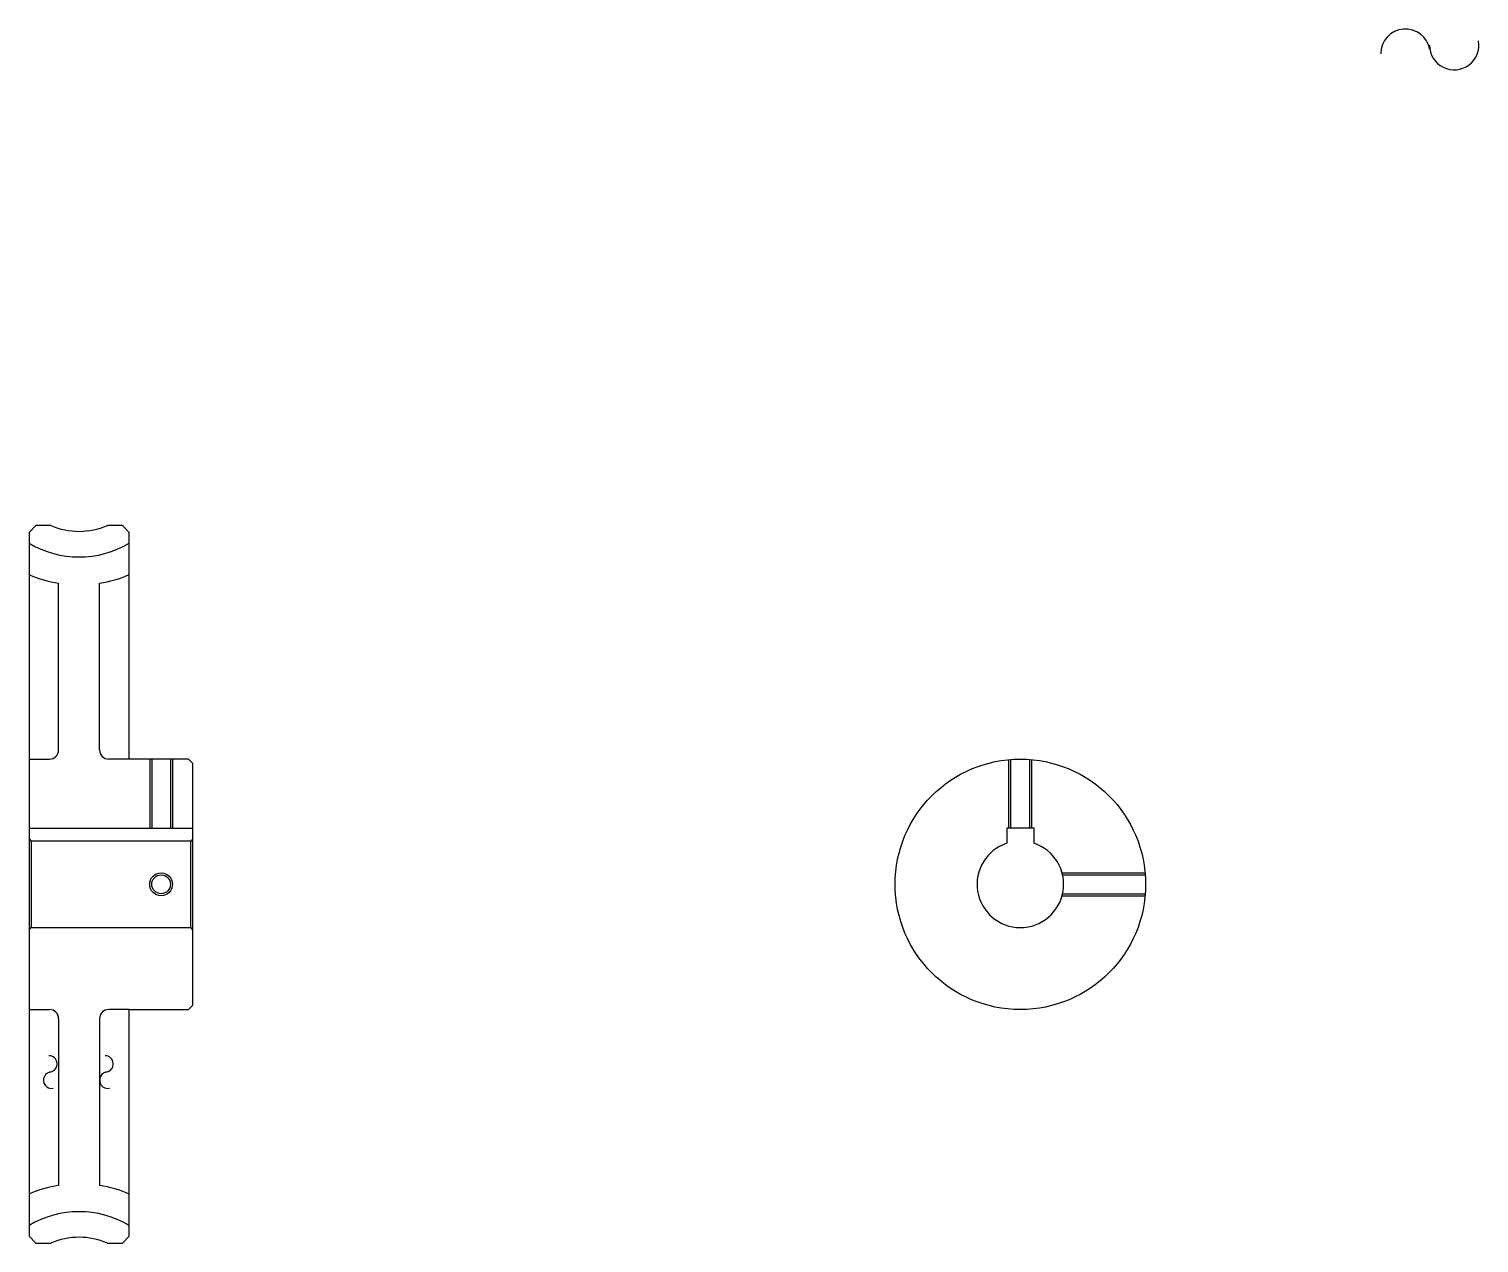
# Model space of a CAD drawing. Header units: metres. Extents: x 132 to 450, y 77 to 344.
import ezdxf

# ---------------------------------------------------------------- set-up
doc = ezdxf.new("R2010")
doc.units = ezdxf.units.M

msp = doc.modelspace()

# ---------------------------------------------------------------- linework, layer by layer
at = {"color": 4}
for p, q in [((138.357147, 185.553574), (138.357147, 222.150604)), ((147.357147, 185.553574), (147.357147, 222.150604)), ((153.857147, 183.553574), (149.357147, 183.553574)), ((131.857147, 168.353577), (167.857147, 168.353577)), ((167.857147, 166.053574), (167.357147, 165.553574)), ((131.857147, 146.053574), (132.357147, 146.553574)), ((167.857147, 146.053574), (167.357147, 146.553574)), ((153.857147, 128.553574), (149.357147, 128.553574)), ((138.357147, 126.553574), (138.357147, 89.956543)), ((147.357147, 126.553574), (147.357147, 89.956543))]:
    msp.add_line(p, q, dxfattribs=at)
for points in [[(136.657349, 234.803574), (133.357147, 234.803574), (131.857147, 233.303574), (131.857147, 146.053574)], [(149.056946, 77.303574), (152.357147, 77.303574), (153.857147, 78.803574), (153.857147, 128.553574), (166.857147, 128.553574), (167.857147, 129.553574), (167.857147, 182.553574), (166.857147, 183.553574), (153.857147, 183.553574), (153.857147, 233.303574), (152.357147, 234.803574), (149.056946, 234.803574)], [(131.857147, 183.553574), (136.357147, 183.553574)], [(158.357147, 183.553574), (158.357147, 168.353577)], [(158.792145, 183.553574), (158.792145, 168.353577)], [(162.92215, 183.553574), (162.92215, 168.353577)], [(163.357147, 183.553574), (163.357147, 168.353577)], [(347, 168.353577), (347, 183.439697)], [(347.434998, 168.353577), (347.434998, 183.475937)], [(351.565002, 168.353577), (351.565002, 183.475937)], [(352, 168.353577), (352, 183.439697)], [(131.857147, 166.053574), (132.357147, 165.553574), (132.357147, 146.553574), (167.357147, 146.553574), (167.357147, 165.553574), (132.357147, 165.553574)], [(352.5, 165.067444), (352.5, 168.353577), (346.5, 168.353577), (346.5, 165.067444)], [(358.665161, 158.553574), (376.886108, 158.553574)], [(358.772858, 158.118576), (376.922363, 158.118576)], [(358.665161, 153.553574), (376.886108, 153.553574)], [(358.772858, 153.988571), (376.922363, 153.988571)], [(131.857147, 146.053574), (131.857147, 78.803574), (133.357147, 77.303574), (136.657349, 77.303574)], [(131.857147, 128.553574), (136.357147, 128.553574)]]:
    msp.add_lwpolyline(points, dxfattribs=at)
for centre, radius in [((349.5, 156.053574), 27.5), ((160.857147, 156.053574), 2.065)]:
    msp.add_circle(centre, radius, dxfattribs=at)
at = {"color": 7}
msp.add_circle((160.857147, 156.053574), 2.5, dxfattribs=at)
for centre, radius, start, end in [((434.06073, 338.412415), 5.432143, 10, 180), ((444.759949, 340.298981), 5.432143, 180, 10), ((136.21344, 116.617859), 1.810714, 280, 90), ((148.55629, 116.617859), 1.810714, 280, 90), ((136.842285, 113.051453), 1.810714, 90, 280), ((149.18515, 113.051453), 1.810714, 90, 280)]:
    msp.add_arc(centre, radius, start, end, dxfattribs=at)
at = {"color": 4}
for centre, radius, start, end in [((142.857147, 249.553574), 16, 247.20175188, 292.79824812), ((142.857147, 249.553574), 21.625, 239.42468485, 300.57531515), ((142.857147, 249.553574), 27.77, 246.66595814, 260.67436177), ((142.857147, 249.553574), 27.77, 279.32563823, 293.33404186), ((136.357147, 185.553574), 2, 270, 0), ((149.357147, 185.553574), 2, 180, 270), ((149.357147, 185.553574), 2, 180, 270), ((349.5, 156.053574), 9.5, 108.40848033, 71.59151967), ((136.357147, 126.553574), 2, 0, 90), ((149.357147, 126.553574), 2, 90, 180), ((149.357147, 126.553574), 2, 90, 180), ((142.857147, 62.553574), 27.77, 99.32563823, 113.33404186), ((142.857147, 62.553574), 27.77, 66.66595814, 80.67436177), ((142.857147, 62.553574), 21.625, 59.42468485, 120.57531515), ((142.857147, 62.553574), 16, 67.20175188, 112.79824812)]:
    msp.add_arc(centre, radius, start, end, dxfattribs=at)

doc.saveas('drawing.dxf')
